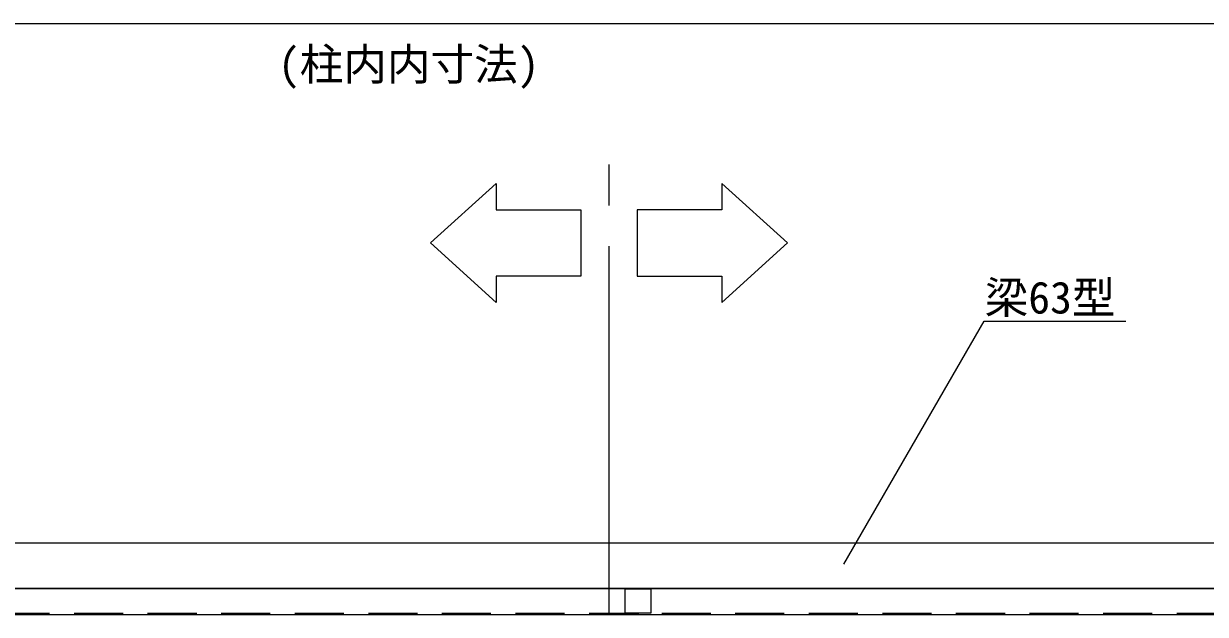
# Model space of a CAD drawing. Units: millimetres, scale not verified. Extents: x -10062 to 10062, y -16938 to 16938.
# Drawn here: x -4211 to -1608, y -9432 to -8132 of the extents above; entities that cross this region are included whole.
import ezdxf
from ezdxf.enums import TextEntityAlignment as Align

# ---------------------------------------------------------------- set-up
doc = ezdxf.new("R2010")
doc.units = ezdxf.units.MM
doc.header["$LTSCALE"] = 90
doc.linetypes.add('CHAIN2', pattern=[12, 9, -1, 1, -1])
doc.linetypes.add('DASHED1', pattern=[1.8, 1.2, -0.6])
for name, color, linetype, lineweight in [('0-C_寸法', 134, 'Continuous', 18), ('1-6_通芯', 134, 'CHAIN2', 18), ('1-B_文字', 134, 'Continuous', 18), ('2-0_梁63', 134, 'Continuous', 18)]:
    doc.layers.add(name, color=color, linetype=linetype, lineweight=lineweight)
doc.styles.add('ＭＳ ゴシック', font='')
doc.styles.get('ＭＳ ゴシック').set_extended_font_data('MS Gothic')

msp = doc.modelspace()

# ---------------------------------------------------------------- linework, layer by layer
at = {"layer": '0-C_寸法'}
msp.add_line((-6457.5, -8132.5), (-267.5, -8132.5), dxfattribs=at)
at = {"layer": '1-6_通芯'}
msp.add_line((-2921.5, -9432.5), (-2921.5, -8404.93), dxfattribs=at)
at = {"layer": '1-B_文字'}
msp.add_line((-2095.22, -8787.5), (-1783.71, -8787.5), dxfattribs=at)
for points in [[(-3314.66, -8615.04), (-3170.25, -8484.27), (-3170.25, -8542.17), (-2983.61, -8542.17), (-2983.61, -8688.19), (-3170.25, -8688.19), (-3170.25, -8746.08)], [(-2528.33, -8615.04), (-2672.75, -8484.27), (-2672.75, -8542.17), (-2859.39, -8542.17), (-2859.39, -8688.19), (-2672.75, -8688.19), (-2672.75, -8746.08)]]:
    msp.add_lwpolyline(points, close=True, dxfattribs=at)
msp.add_lwpolyline([(-2404.39, -9322.38), (-2095.58, -8787.5), (-2095.22, -8787.5)], dxfattribs=at)
at = {"layer": '2-0_梁63'}
for p, q in [((-2857.5, -9375.5), (-6212.5, -9375.5)), ((-6212.5, -9375.5), (-512.5, -9375.5)), ((-2828.5, -9377.1), (-2886.5, -9377.1)), ((-512.5, -9375.5), (-2857.5, -9375.5))]:
    msp.add_line(p, q, dxfattribs=at)
at = {"layer": '2-0_梁63', "linetype": 'DASHED1'}
for p, q in [((-2857.5, -9430.9), (-6457.5, -9430.9)), ((-267.5, -9430.9), (-2857.5, -9430.9))]:
    msp.add_line(p, q, dxfattribs=at)
at = {"layer": '2-0_梁63'}
for points in [[(-112.5, -9375.5), (-112.5, -9275.5), (-6612.5, -9275.5), (-6612.5, -9375.5)], [(-6269.5, -9432.5), (-2857.5, -9432.5), (-2857.5, -9429.5)], [(-2857.5, -9429.5), (-2857.5, -9432.5), (-455.5, -9432.5)]]:
    msp.add_lwpolyline(points, dxfattribs=at)
msp.add_lwpolyline([(-2886.5, -9429.5), (-2828.5, -9429.5), (-2828.5, -9375.5), (-2886.5, -9375.5)], close=True, dxfattribs=at)

# ---------------------------------------------------------------- texts
at = {"layer": '0-C_寸法', "style": 'ＭＳ ゴシック'}
msp.add_text('(柱内内寸法)', height=70.38, dxfattribs=at).set_placement((-3650.5, -8278.1), align=Align.BOTTOM_LEFT)
at = {"layer": '1-B_文字', "style": 'ＭＳ ゴシック'}
msp.add_text('梁63型', height=70.38, dxfattribs=at).set_placement((-2094.21, -8791.6), align=Align.BOTTOM_LEFT)

doc.saveas('drawing.dxf')
